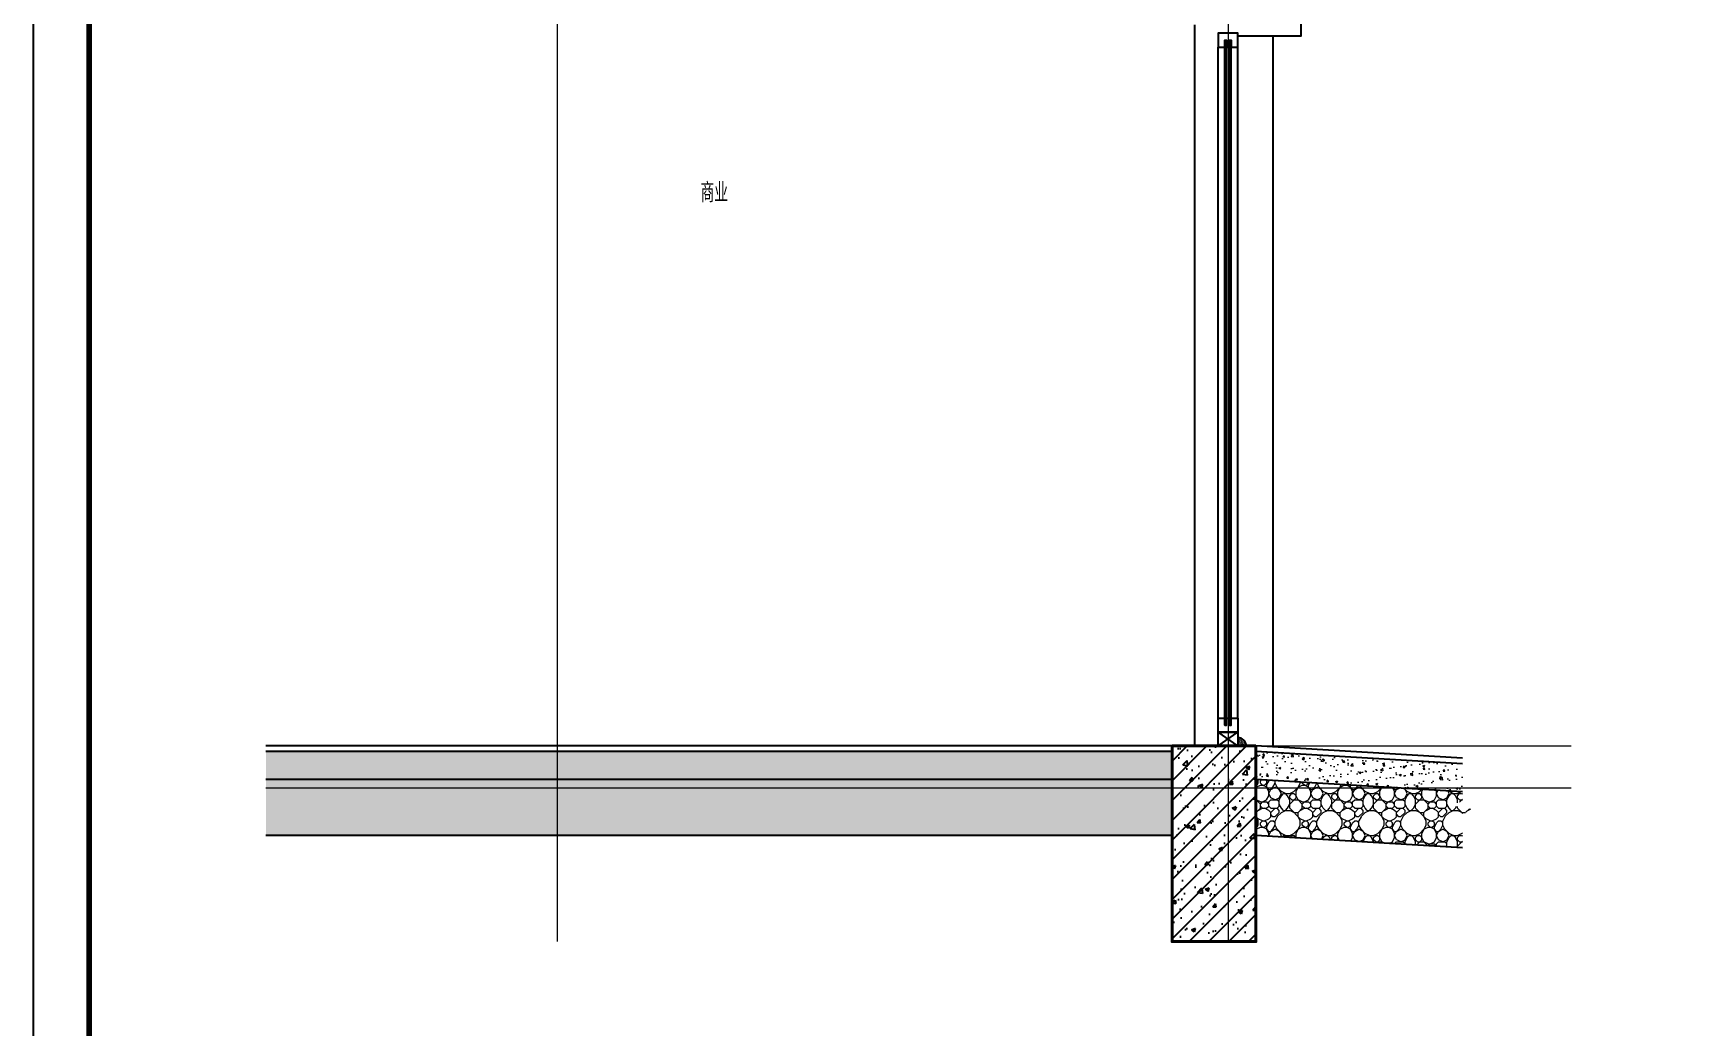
# Model space of a CAD drawing. Extents: x 1188826 to 1909461, y 608442 to 1651179.
# Drawn here: x 1295745 to 1301685, y 625686 to 629241 of the extents above; entities that cross this region are included whole.
import ezdxf

# ---------------------------------------------------------------- set-up
doc = ezdxf.new("R2010")
doc.units = 0
doc.header["$LTSCALE"] = 1000
doc.header["$MEASUREMENT"] = 0
doc.linetypes.add('ACAD_ISO10W100', pattern=[18.5, 12, -3, 0.5, -3])
doc.linetypes.add('DOTE', pattern=[2.42, 2, -0.2, 0.02, -0.2])
for name, color, linetype in [('A-HATC(填充)', 8, 'Continuous'), ('A-HATH(填充)', 8, 'Continuous'), ('A-LM-W(窗框)', 146, 'Continuous'), ('A-WA-M(面层)', 43, 'Continuous'), ('PUB_TEXT', 4, 'Continuous'), ('图框', 140, 'Continuous'), ('辅助线', 251, 'Continuous')]:
    doc.layers.add(name, color=color, linetype=linetype)
for name, color, linetype, lineweight in [('DOTE', 19, 'DOTE', 9), ('PUB_HATCH', 8, 'Continuous', 9), ('WALL', 9, 'Continuous', 40)]:
    doc.layers.add(name, color=color, linetype=linetype, lineweight=lineweight)
doc.styles.add('TXT', font='simplex.shx', dxfattribs={"width": 0.8, "bigfont": 'hztxt.shx'})

msp = doc.modelspace()

# ---------------------------------------------------------------- hatches: boundary and pattern name
at = {"layer": 'A-HATC(填充)'}
h = msp.add_hatch(dxfattribs=at)
h.set_pattern_fill('AR-SAND', color=256)
h.set_pattern_definition([(37.5, (1706869.918, 832758.1106), (-0.080001565, 2.447066187), [0, -1.9304, 0, -2.159, 0, -2.06375]), (7.5, (1706869.918, 832758.1106), (2.247616416, 3.584125503), [0, -1.0414, 0, -1.7399, 0, -0.66675]), (327.5, (1706868.3558, 832758.1106), (3.954961851, 0.007185923), [0, -0.635, 0, -2.286, 0, -2.9845]), (317.5, (1706868.3558, 832758.1106), (3.817782262, 1.114646616), [0, -0.3175, 0, -1.4986, 0, -1.7145])])
h.paths.add_polyline_path([(1300054, 626696.1), (1300054, 626691.1), (1300084, 626691.1, 0.414214), (1300054, 626721.1)])
at = {"layer": 'A-HATH(填充)'}
h = msp.add_hatch(dxfattribs=at)
h.set_pattern_fill('钢筋混凝土', color=256, scale=20, style=0)
h.set_pattern_definition([(45, (-12708.44, 9195.664), (-35.355339, 35.355339), []), (50, (-12708.44, 9195.66), (143.4520365, -12.550427), [15, -165]), (355, (-12708.44, 9195.66), (-27.750267, 150.438427), [12, -132]), (100.4514, (-12696.49, 9194.62), (115.701876, 137.887908), [12.748038, -140.228422]), (46.1842, (-12708.44, 9235.66), (213.44821, -33.103803), [22.5, -247.5]), (96.6356, (-12690.65, 9232.9), (186.93254, 194.823574), [19.122058, -210.3426]), (351.1842, (-12708.44, 9235.66), (186.93239, 194.82372), [18, -198]), (21, (-12688.44, 9225.66), (119.38141, -80.523778), [15, -165]), (326, (-12688.44, 9225.66), (48.663066, 145.030009), [12, -132]), (71.4514, (-12678.49, 9218.95), (168.044526, 64.5061), [12.748038, -140.228422]), (37.5, (-12708.44, 9195.664), (2.431971, 66.5787708), [0, -130.4, 0, -134, 0, -132.5]), (7.5, (-12708.44, 9195.664), (52.6139075, 78.8823424), [0, -76.4, 0, -127.4, 0, -50.5]), (327.5, (-12753.04, 9195.664), (106.7644872, -4.5109743), [0, -50, 0, -156, 0, -207]), (317.5, (-12773.04, 9195.66), (116.637234, 20.0209965), [0, -65, 0, -103.6, 0, -147])])
h.paths.add_polyline_path([(1300119, 626691.1), (1299819, 626691.1), (1299819, 625991.1), (1300119, 625991.1)])
at = {"layer": 'PUB_HATCH', "linetype": 'Continuous'}
h = msp.add_hatch(dxfattribs=at)
h.set_pattern_fill('混凝土', color=256, scale=10, style=0)
h.set_pattern_definition([(50, (818743.17, 262073.11), (71.726018, -6.2752135), [7.5, -82.5]), (355, (818743.17, 262073.11), (-13.875133, 75.219213), [6, -66]), (100.4514, (818749.15, 262072.59), (57.850938, 68.943954), [6.374019, -70.114211]), (46.1842, (818743.17, 262093.11), (106.724105, -16.551901), [11.25, -123.75]), (96.6356, (818752.07, 262091.73), (93.46627, 97.411787), [9.561029, -105.1713]), (351.1842, (818743.17, 262093.11), (93.466195, 97.41186), [9, -99]), (21, (818753.17, 262088.11), (59.690705, -40.261889), [7.5, -82.5]), (326, (818753.17, 262088.11), (24.331533, 72.5150045), [6, -66]), (71.4514, (818758.146, 262084.756), (84.022263, 32.25305), [6.374019, -70.114211]), (37.5, (818743.172, 262073.11), (1.2159855, 33.2893854), [0, -65.2, 0, -67, 0, -66.25]), (7.5, (818743.17, 262073.11), (26.3069537, 39.4411712), [0, -38.2, 0, -63.7, 0, -25.25]), (327.5, (818720.872, 262073.11), (53.3822436, -2.2554872), [0, -25, 0, -78, 0, -103.5]), (317.5, (818710.87, 262073.11), (58.318617, 10.0104982), [0, -32.5, 0, -51.8, 0, -73.5])])
h.paths.add_polyline_path([(1296577.2, 626671.1), (1296577.2, 626571.1), (1299819, 626571.1), (1299819, 626671.1)])
h = msp.add_hatch(dxfattribs=at)
h.set_pattern_fill('混凝土', color=256, scale=10, style=0)
h.set_pattern_definition([(50, (766787.09, 262073.11), (71.726018, -6.2752135), [7.5, -82.5]), (355, (766787.09, 262073.11), (-13.875133, 75.219213), [6, -66]), (100.4514, (766793.066, 262072.59), (57.850938, 68.943954), [6.374019, -70.114211]), (46.1842, (766787.09, 262093.11), (106.724105, -16.551901), [11.25, -123.75]), (96.6356, (766795.98, 262091.73), (93.46627, 97.411787), [9.561029, -105.1713]), (351.1842, (766787.09, 262093.11), (93.466195, 97.41186), [9, -99]), (21, (766797.09, 262088.11), (59.690705, -40.261889), [7.5, -82.5]), (326, (766797.09, 262088.11), (24.331533, 72.5150045), [6, -66]), (71.4514, (766802.06, 262084.756), (84.022263, 32.25305), [6.374019, -70.114211]), (37.5, (766787.088, 262073.11), (1.2159855, 33.2893854), [0, -65.2, 0, -67, 0, -66.25]), (7.5, (766787.09, 262073.11), (26.3069537, 39.4411712), [0, -38.2, 0, -63.7, 0, -25.25]), (327.5, (766764.788, 262073.11), (53.3822436, -2.2554872), [0, -25, 0, -78, 0, -103.5]), (317.5, (766754.79, 262073.11), (58.318617, 10.0104982), [0, -32.5, 0, -51.8, 0, -73.5])])
h.paths.add_polyline_path([(1300119, 626570.9), (1300119, 626671.1), (1300857.2, 626627.7), (1300857.2, 626527.5)])
h = msp.add_hatch(dxfattribs=at)
h.set_pattern_fill('卵石砌体', color=256, scale=20, style=0)
h.set_pattern_definition([(0, (818848.17, 262073.11), (0, 150), [7.5, -22.5, 7.5, -112.5]), (0, (818885.67, 262088.11), (0, 150), [7.5, -142.5]), (0, (818810.67, 262103.11), (0, 150), [15, -135]), (0, (818773.17, 262110.61), (0, 150), [22.5, -127.5]), (0, (818848.17, 262118.11), (0, 150), [15, -15, 22.5, -97.5]), (0, (818840.67, 262140.61), (0, 150), [22.5, -127.5]), (0, (818803.17, 262148.11), (0, 150), [22.5, -52.5, 22.5, -52.5]), (0, (818773.17, 262170.61), (0, 150), [22.5, -7.5, 7.5, -112.5]), (0, (818870.67, 262185.61), (0, 150), [7.5, -142.5]), (0, (818840.67, 262200.61), (0, 150), [15, -135]), (90, (818743.17, 262208.11), (-150, 9e-15), [15, -135]), (90, (818758.17, 262103.11), (-150, 9e-15), [7.5, -15, 22.5, -105]), (90, (818795.67, 262118.11), (-150, 9e-15), [30, -7.5, 7.5, -105]), (90, (818818.17, 262155.61), (-150, 9e-15), [22.5, -127.5]), (90, (818825.67, 262088.11), (-150, 9e-15), [15, -135]), (90, (818833.17, 262208.11), (-150, 9e-15), [15, -135]), (90, (818840.67, 262118.11), (-150, 9e-15), [15, -75, 7.5, -52.5]), (90, (818863.17, 262193.11), (-150, 9e-15), [7.5, -7.5, 7.5, -127.5]), (90, (818870.67, 262125.61), (-150, 9e-15), [15, -22.5, 15, -97.5]), (90, (818878.17, 262088.11), (-150, 9e-15), [15, -135]), (45, (818750.67, 262088.11), (9e-15, 150), [21.21315, -42.426404, 31.8198, -116.672678]), (45, (818743.17, 262088.11), (9e-15, 150), [21.213203, -190.91883]), (45, (818825.67, 262103.11), (9e-15, 150), [21.213203, -190.91883]), (45, (818810.67, 262178.11), (9e-15, 150), [21.213203, -190.91883]), (45, (818878.17, 262103.11), (9e-15, 150), [21.213203, -190.91883]), (45, (818750.67, 262118.11), (9e-15, 150), [10.6066, -201.52542]), (45, (818765.67, 262163.11), (9e-15, 150), [10.6066, -201.52542]), (45, (818780.67, 262110.61), (9e-15, 150), [10.6066, -201.52542]), (45, (818795.67, 262163.11), (9e-15, 150), [10.6066, -201.52542]), (45, (818840.67, 262133.11), (9e-15, 150), [10.6066, -201.52542]), (45, (818840.67, 262215.61), (9e-15, 150), [10.6066, -201.52542]), (45, (818855.67, 262200.61), (9e-15, 150), [10.6066, -201.52542]), (45, (818863.17, 262118.11), (9e-15, 150), [10.6066, -201.52542]), (45, (818870.67, 262080.61), (9e-15, 150), [10.6066, -201.52542]), (45, (818870.67, 262140.61), (9e-15, 150), [10.6066, -201.52542]), (45, (818870.67, 262215.61), (9e-15, 150), [10.6066, -201.52542]), (45, (818878.17, 262185.61), (9e-15, 150), [10.6066, -201.52542]), (135, (818848.17, 262200.61), (-150, 9e-15), [10.6066, -201.52542]), (135, (818863.17, 262215.61), (-150, 9e-15), [10.6066, -201.52542]), (135, (818870.67, 262185.61), (-150, 9e-15), [10.6066, -201.52542]), (135, (818893.17, 262215.61), (-150, 9e-15), [10.6066, -201.52542]), (135, (818818.17, 262163.11), (-150, 9e-15), [10.6066, -201.52542]), (135, (818803.17, 262148.11), (-150, 9e-15), [10.6066, -201.52542]), (135, (818758.17, 262110.61), (-150, 9e-15), [10.6066, -201.52542]), (135, (818773.17, 262110.61), (-150, 9e-15), [10.6066, -201.52542]), (135, (818788.17, 262163.11), (-150, 9e-15), [10.6066, -201.52542]), (135, (818758.17, 262140.61), (-150, 9e-15), [10.6066, -201.52542]), (135, (818848.17, 262118.11), (-150, 9e-15), [10.6066, -201.52542]), (135, (818870.67, 262133.11), (-150, 9e-15), [10.6066, -201.52542]), (135, (818878.17, 262103.11), (-150, 9e-15), [10.6066, -201.52542]), (135, (818878.17, 262118.11), (-150, 9e-15), [10.6066, -201.52542]), (135, (818885.67, 262088.11), (-150, 9e-15), [10.6066, -201.52542]), (135, (818765.67, 262178.11), (-150, 9e-15), [21.213203, -190.91883]), (135, (818840.67, 262133.11), (-150, 9e-15), [21.213203, -190.91883]), (135, (818833.17, 262080.61), (-150, 9e-15), [53.03301, -159.099024]), (26.565051, (818743.17, 262148.11), (149.999999, 1e-06), [16.77, -318.64018]), (26.565051, (818765.67, 262103.11), (149.999999, 1e-06), [16.77, -318.64018]), (26.565051, (818795.67, 262170.61), (149.999999, 1e-06), [16.77, -318.64018]), (26.565051, (818855.67, 262073.11), (149.999999, 1e-06), [16.77, -318.64018]), (26.565051, (818833.17, 262110.61), (149.999999, 1e-06), [16.77, -318.64018]), (26.565051, (818848.17, 262140.61), (149.999999, 1e-06), [16.77, -318.64018]), (26.565051, (818825.67, 262193.11), (149.999999, 1e-06), [16.77, -318.64018]), (26.565051, (818878.17, 262185.61), (149.999999, 1e-06), [16.77, -318.64018]), (63.434949, (818758.17, 262148.11), (1e-07, 150), [16.77, -318.64018]), (63.434949, (818758.17, 262155.61), (1e-07, 150), [16.77, -318.64018]), (63.434949, (818818.17, 262178.11), (1e-07, 150), [33.54, -301.87018]), (63.434949, (818870.67, 262170.61), (1e-07, 150), [16.77, -318.64018]), (63.434949, (818863.17, 262148.11), (1e-07, 150), [16.77, -318.64018]), (63.434949, (818788.17, 262118.11), (1e-07, 150), [16.77, -318.64018]), (63.434949, (818863.17, 262200.61), (1e-07, 150), [16.77, -318.64018]), (63.434949, (818885.67, 262193.11), (1e-07, 150), [16.77, -318.64018]), (116.565051, (818750.67, 262193.11), (-1e-06, 149.999999), [16.77, -318.64018]), (116.565051, (818833.17, 262073.11), (-1e-06, 149.999999), [16.77, -318.64018]), (116.565051, (818765.67, 262170.61), (-1e-06, 149.999999), [16.77, -318.64018]), (116.565051, (818878.17, 262155.61), (-1e-06, 149.999999), [16.77, -318.64018]), (116.565051, (818825.67, 262148.11), (-1e-06, 149.999999), [16.77, -318.64018]), (116.565051, (818870.67, 262178.11), (-1e-06, 149.999999), [16.77, -318.64018]), (116.565051, (818795.67, 262148.11), (-1e-06, 149.999999), [16.77, -318.64018]), (116.565051, (818765.67, 262118.11), (-1e-06, 149.999999), [16.77, -318.64018]), (153.434949, (818758.17, 262185.61), (-150, 1e-07), [16.77, -318.64018]), (153.434949, (818810.67, 262103.11), (-150, 1e-07), [16.77, -318.64018]), (153.434949, (818780.67, 262170.61), (-150, 1e-07), [16.77, -318.64018]), (153.434949, (818870.67, 262110.61), (-150, 1e-07), [16.77, -318.64018]), (153.434949, (818848.17, 262073.11), (-150, 1e-07), [16.77, -318.64018]), (153.434949, (818863.17, 262193.11), (-150, 1e-07), [16.77, -318.64018]), (153.434949, (818840.67, 262140.61), (-150, 1e-07), [16.77, -318.64018]), (153.434949, (818758.17, 262185.61), (-150, 1e-07), [16.77, -318.64018]), (153.434949, (818893.17, 262148.11), (-150, 1e-07), [16.77, -318.64018]), (243.434949, (818750.67, 262088.11), (-1e-07, -150), [16.77, -318.64018])])
h.paths.add_polyline_path([(1296577.2, 626571.1), (1296577.2, 626371.1), (1299819, 626371.1), (1299819, 626571.1)])
h = msp.add_hatch(dxfattribs=at)
h.set_pattern_fill('卵石砌体', color=256, scale=20, style=0)
h.set_pattern_definition([(0, (766892.09, 262073.11), (0, 150), [7.5, -22.5, 7.5, -112.5]), (0, (766929.59, 262088.11), (0, 150), [7.5, -142.5]), (0, (766854.59, 262103.11), (0, 150), [15, -135]), (0, (766817.09, 262110.61), (0, 150), [22.5, -127.5]), (0, (766892.09, 262118.11), (0, 150), [15, -15, 22.5, -97.5]), (0, (766884.59, 262140.61), (0, 150), [22.5, -127.5]), (0, (766847.09, 262148.11), (0, 150), [22.5, -52.5, 22.5, -52.5]), (0, (766817.09, 262170.61), (0, 150), [22.5, -7.5, 7.5, -112.5]), (0, (766914.59, 262185.61), (0, 150), [7.5, -142.5]), (0, (766884.59, 262200.61), (0, 150), [15, -135]), (90, (766787.09, 262208.11), (-150, 9e-15), [15, -135]), (90, (766802.09, 262103.11), (-150, 9e-15), [7.5, -15, 22.5, -105]), (90, (766839.59, 262118.11), (-150, 9e-15), [30, -7.5, 7.5, -105]), (90, (766862.09, 262155.61), (-150, 9e-15), [22.5, -127.5]), (90, (766869.59, 262088.11), (-150, 9e-15), [15, -135]), (90, (766877.09, 262208.11), (-150, 9e-15), [15, -135]), (90, (766884.59, 262118.11), (-150, 9e-15), [15, -75, 7.5, -52.5]), (90, (766907.09, 262193.11), (-150, 9e-15), [7.5, -7.5, 7.5, -127.5]), (90, (766914.59, 262125.61), (-150, 9e-15), [15, -22.5, 15, -97.5]), (90, (766922.09, 262088.11), (-150, 9e-15), [15, -135]), (45, (766794.59, 262088.11), (9e-15, 150), [21.21315, -42.426404, 31.8198, -116.672678]), (45, (766787.09, 262088.11), (9e-15, 150), [21.213203, -190.91883]), (45, (766869.59, 262103.11), (9e-15, 150), [21.213203, -190.91883]), (45, (766854.59, 262178.11), (9e-15, 150), [21.213203, -190.91883]), (45, (766922.09, 262103.11), (9e-15, 150), [21.213203, -190.91883]), (45, (766794.59, 262118.11), (9e-15, 150), [10.6066, -201.52542]), (45, (766809.59, 262163.11), (9e-15, 150), [10.6066, -201.52542]), (45, (766824.59, 262110.61), (9e-15, 150), [10.6066, -201.52542]), (45, (766839.59, 262163.11), (9e-15, 150), [10.6066, -201.52542]), (45, (766884.59, 262133.11), (9e-15, 150), [10.6066, -201.52542]), (45, (766884.59, 262215.61), (9e-15, 150), [10.6066, -201.52542]), (45, (766899.59, 262200.61), (9e-15, 150), [10.6066, -201.52542]), (45, (766907.09, 262118.11), (9e-15, 150), [10.6066, -201.52542]), (45, (766914.59, 262080.61), (9e-15, 150), [10.6066, -201.52542]), (45, (766914.59, 262140.61), (9e-15, 150), [10.6066, -201.52542]), (45, (766914.59, 262215.61), (9e-15, 150), [10.6066, -201.52542]), (45, (766922.09, 262185.61), (9e-15, 150), [10.6066, -201.52542]), (135, (766892.09, 262200.61), (-150, 9e-15), [10.6066, -201.52542]), (135, (766907.09, 262215.61), (-150, 9e-15), [10.6066, -201.52542]), (135, (766914.59, 262185.61), (-150, 9e-15), [10.6066, -201.52542]), (135, (766937.09, 262215.61), (-150, 9e-15), [10.6066, -201.52542]), (135, (766862.09, 262163.11), (-150, 9e-15), [10.6066, -201.52542]), (135, (766847.09, 262148.11), (-150, 9e-15), [10.6066, -201.52542]), (135, (766802.09, 262110.61), (-150, 9e-15), [10.6066, -201.52542]), (135, (766817.09, 262110.61), (-150, 9e-15), [10.6066, -201.52542]), (135, (766832.09, 262163.11), (-150, 9e-15), [10.6066, -201.52542]), (135, (766802.09, 262140.61), (-150, 9e-15), [10.6066, -201.52542]), (135, (766892.09, 262118.11), (-150, 9e-15), [10.6066, -201.52542]), (135, (766914.59, 262133.11), (-150, 9e-15), [10.6066, -201.52542]), (135, (766922.09, 262103.11), (-150, 9e-15), [10.6066, -201.52542]), (135, (766922.09, 262118.11), (-150, 9e-15), [10.6066, -201.52542]), (135, (766929.59, 262088.11), (-150, 9e-15), [10.6066, -201.52542]), (135, (766809.59, 262178.11), (-150, 9e-15), [21.213203, -190.91883]), (135, (766884.59, 262133.11), (-150, 9e-15), [21.213203, -190.91883]), (135, (766877.09, 262080.61), (-150, 9e-15), [53.03301, -159.099024]), (26.565051, (766787.09, 262148.11), (149.9999994, 1e-06), [16.77, -318.64018]), (26.565051, (766809.59, 262103.11), (149.9999994, 1e-06), [16.77, -318.64018]), (26.565051, (766839.59, 262170.61), (149.9999994, 1e-06), [16.77, -318.64018]), (26.565051, (766899.59, 262073.11), (149.9999994, 1e-06), [16.77, -318.64018]), (26.565051, (766877.09, 262110.61), (149.9999994, 1e-06), [16.77, -318.64018]), (26.565051, (766892.09, 262140.61), (149.9999994, 1e-06), [16.77, -318.64018]), (26.565051, (766869.59, 262193.11), (149.9999994, 1e-06), [16.77, -318.64018]), (26.565051, (766922.09, 262185.61), (149.9999994, 1e-06), [16.77, -318.64018]), (63.434949, (766802.09, 262148.11), (1e-07, 150), [16.77, -318.64018]), (63.434949, (766802.09, 262155.61), (1e-07, 150), [16.77, -318.64018]), (63.434949, (766862.09, 262178.11), (1e-07, 150), [33.54, -301.87018]), (63.434949, (766914.59, 262170.61), (1e-07, 150), [16.77, -318.64018]), (63.434949, (766907.09, 262148.11), (1e-07, 150), [16.77, -318.64018]), (63.434949, (766832.09, 262118.11), (1e-07, 150), [16.77, -318.64018]), (63.434949, (766907.09, 262200.61), (1e-07, 150), [16.77, -318.64018]), (63.434949, (766929.59, 262193.11), (1e-07, 150), [16.77, -318.64018]), (116.565051, (766794.59, 262193.11), (-1e-06, 149.9999994), [16.77, -318.64018]), (116.565051, (766877.09, 262073.11), (-1e-06, 149.9999994), [16.77, -318.64018]), (116.565051, (766809.59, 262170.61), (-1e-06, 149.9999994), [16.77, -318.64018]), (116.565051, (766922.09, 262155.61), (-1e-06, 149.9999994), [16.77, -318.64018]), (116.565051, (766869.59, 262148.11), (-1e-06, 149.9999994), [16.77, -318.64018]), (116.565051, (766914.59, 262178.11), (-1e-06, 149.9999994), [16.77, -318.64018]), (116.565051, (766839.59, 262148.11), (-1e-06, 149.9999994), [16.77, -318.64018]), (116.565051, (766809.59, 262118.11), (-1e-06, 149.9999994), [16.77, -318.64018]), (153.434949, (766802.09, 262185.61), (-150, 1e-07), [16.77, -318.64018]), (153.434949, (766854.59, 262103.11), (-150, 1e-07), [16.77, -318.64018]), (153.434949, (766824.59, 262170.61), (-150, 1e-07), [16.77, -318.64018]), (153.434949, (766914.59, 262110.61), (-150, 1e-07), [16.77, -318.64018]), (153.434949, (766892.09, 262073.11), (-150, 1e-07), [16.77, -318.64018]), (153.434949, (766907.09, 262193.11), (-150, 1e-07), [16.77, -318.64018]), (153.434949, (766884.59, 262140.61), (-150, 1e-07), [16.77, -318.64018]), (153.434949, (766802.09, 262185.61), (-150, 1e-07), [16.77, -318.64018]), (153.434949, (766937.09, 262148.11), (-150, 1e-07), [16.77, -318.64018]), (243.434949, (766794.59, 262088.11), (-1e-07, -150), [16.77, -318.64018])])
h.paths.add_polyline_path([(1300119, 626370.6), (1300119, 626570.9), (1300857.2, 626527.5), (1300857.2, 626494.1), (1300815.2, 626478.8), (1300899.2, 626464), (1300857.2, 626449.1), (1300857.2, 626327.1)])

# ---------------------------------------------------------------- linework, layer by layer
at = {"layer": 'A-LM-W(窗框)'}
for p, q in [((1299984, 626791.1), (1299984, 629191.1, 0)), ((1300008, 626766.1, 0), (1300008, 629191.1, 0)), ((1300014, 626766.1, 0), (1300014, 629191.1, 0)), ((1300024, 626766.1, 0), (1300024, 629191.1, 0)), ((1300030, 626766.1, 0), (1300030, 629191.1, 0)), ((1300054, 626791.1), (1300054, 629191.1, 0)), ((1299984, 626691.1), (1300054, 626741.1)), ((1300054, 626691.1), (1299984, 626741.1))]:
    msp.add_line(p, q, dxfattribs=at)
at = {"layer": 'A-LM-W(窗框)', "elevation": 0}
for points in [[(1300054, 629191.1), (1300054, 629241.1), (1299984, 629241.1), (1299984, 629191.1), (1300008, 629191.1), (1300008, 629216.1), (1300014, 629216.1), (1300014, 629191.1), (1300024, 629191.1), (1300024, 629216.1), (1300030, 629216.1), (1300030, 629191.1)], [(1300054, 626791.1), (1300054, 626741.1), (1299984, 626741.1), (1299984, 626791.1), (1300008, 626791.1), (1300008, 626766.1), (1300014, 626766.1), (1300014, 626791.1), (1300024, 626791.1), (1300024, 626766.1), (1300030, 626766.1), (1300030, 626791.1)]]:
    msp.add_lwpolyline(points, close=True, dxfattribs=at)
at = {"layer": 'A-LM-W(窗框)'}
msp.add_lwpolyline([(1300054, 626691.1), (1299984, 626691.1), (1299984, 626741.1), (1300054, 626741.1), (1300054, 626691.1)], dxfattribs=at)
at = {"layer": 'A-WA-M(面层)'}
for points in [[(1300049, 630301.1), (1300279, 630301.1), (1300279, 630081.1), (1300179, 630081.1), (1300179, 629451.1), (1300279, 629451.1), (1300279, 629231.1), (1300054, 629231.1)], [(1299819, 626691.1), (1296577.2, 626691.1)], [(1299819, 626671.1), (1296577.2, 626671.1)], [(1300857.2, 626647.7), (1300119, 626691.1)], [(1300857.2, 626627.7), (1300119, 626671.1)], [(1299819, 626571.1), (1296577.2, 626571.1)], [(1300857.2, 626527.5), (1300119, 626570.9)], [(1299819, 626371.1), (1296577.2, 626371.1)], [(1300857.2, 626327.1), (1300119, 626370.6)]]:
    msp.add_lwpolyline(points, dxfattribs=at)
msp.add_arc((1300054, 626691.1, 0), 30, 0, 90, dxfattribs=at)
at = {"layer": 'DOTE', "linetype": 'ACAD_ISO10W100', "ltscale": 100}
for p, q in [((1297619, 640191.1), (1297619, 625991.1)), ((1300019, 638091.1), (1300019, 625991.1)), ((1296577.2, 626691.1), (1301246.2, 626691.1)), ((1296577.2, 626541.1), (1301246.2, 626541.1))]:
    msp.add_line(p, q, dxfattribs=at)
at = {"layer": 'WALL'}
msp.add_lwpolyline([(1300119, 626691.1), (1299819, 626691.1), (1299819, 625991.1), (1300119, 625991.1)], close=True, dxfattribs=at)
at = {"layer": '图框'}
msp.add_lwpolyline([(1295745, 643151.8), (1295745, 622131.8), (1307625, 622131.8), (1307625, 643151.8)], close=True, dxfattribs=at)
at = {"layer": '图框', "const_width": 20}
msp.add_lwpolyline([(1295945, 642651.8), (1295945, 622331.8), (1307425, 622331.8), (1307425, 642651.8)], close=True, dxfattribs=at)
at = {"layer": '辅助线', "elevation": 0}
msp.add_lwpolyline([(1299899, 629271.1), (1299899, 626691.1)], dxfattribs=at)
at = {"layer": '辅助线'}
msp.add_lwpolyline([(1300179, 629231.1), (1300179, 626687.6)], dxfattribs=at)

# ---------------------------------------------------------------- texts
at = {"layer": 'PUB_TEXT', "color": 7, "style": 'TXT', "width": 0.7}
msp.add_text('商业', height=70, dxfattribs=at).set_placement((1298132.2, 628636, 0))

doc.saveas('drawing.dxf')
